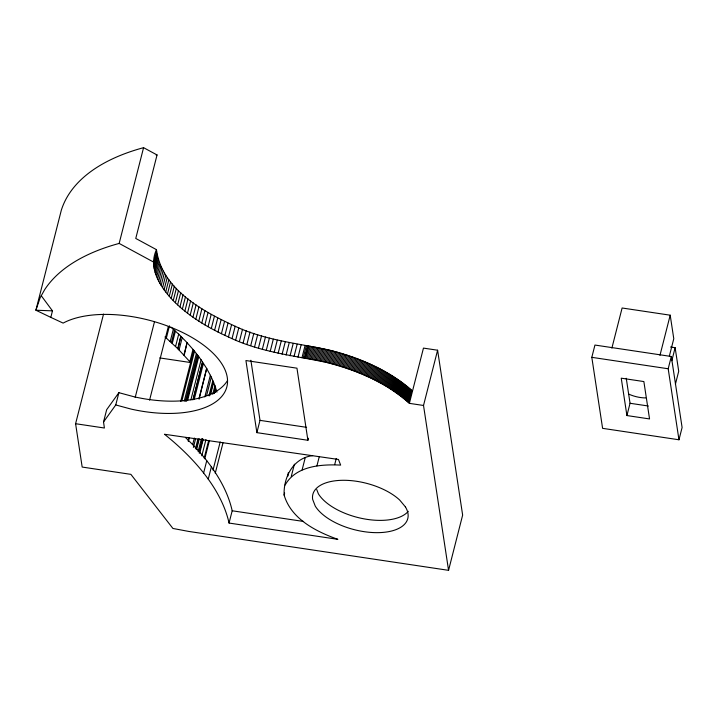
<?xml version="1.0" encoding="UTF-8"?>
<svg xmlns="http://www.w3.org/2000/svg" width="718" height="718" viewBox="0 0 718 718"><rect width="100%" height="100%" fill="white"/><g stroke="black" fill="none" stroke-linecap="round" stroke-linejoin="round"><path stroke-width="1.08" d="M285.127 485.027C295.825 465.946 321.045 464.115 340.646 465.102L338.465 459.466L164.476 434.255A290.359 142.101 14.3 0 1 203.311 472.588L204.594 474.221A290.359 142.101 14.3 0 1 229.051 523.054L337.855 539.335C315.992 531.535 291.131 518.979 284.113 495.07C283.422 477.039 293.258 458.021 312.644 455.634M287.918 476.097L288.259 472.749M103.536 314.089L75.596 423.71L104.397 428.018L103.536 421.969L115.76 404.952L131.044 409.08A92.613 45.324 14.3 0 0 218.73 359.512A92.613 45.324 14.3 0 0 63.13 323.1L50.834 317.383L52.459 310.849L41.258 295.735M50.834 317.383L35.9 310.221L40.163 297.701L44.597 289.776A263.174 128.791 14.3 0 1 119.161 243.429L143.573 147.666L157.045 154.953L135.765 238.448L156.461 249.658C161.819 289.237 202.359 311.136 235.181 326.259C265.355 340.538 298.715 343.312 330.845 350.447C360.4 358.102 389.596 370.461 412.509 391.077M103.536 421.969L106.668 409.691L118.883 392.674L134.176 396.803A92.613 45.324 14.3 0 0 227.444 380.585M115.76 404.952L118.883 392.674M75.596 423.71L82.175 467.059L130.882 474.356L172.921 528.457L188.681 531.419L448.562 570.334L423.521 405.473L409.377 403.354C386.122 382.452 356.451 370.021 326.43 362.411C293.393 355.455 259.234 352.035 228.45 336.975C208.283 327.929 188.843 316.441 173.226 300.627C160.635 287.514 147.764 268.361 156.461 249.658M153.464 264L156.596 251.722M153.715 266.091L156.847 253.813M154.083 268.191L157.215 255.913M154.567 270.318L157.7 258.04M155.169 272.445L158.301 260.167M155.887 274.599L159.01 262.321M156.712 276.753L159.845 264.475M157.664 278.925L160.796 266.647M158.723 281.097L161.855 268.819M159.899 283.269L163.031 270.991M161.191 285.45L164.314 273.172M162.582 287.631L165.714 275.353M135.199 397.422L154.505 321.682M164.09 289.812L167.222 277.534M165.705 291.993L168.838 279.706M167.429 294.156L170.561 281.878M169.26 296.328L172.392 284.05M171.189 298.482L174.321 286.204M173.226 300.627L176.359 288.349M149.577 400.141L168.335 326.564M159.692 357.914L190.611 362.545L178.028 348.903L166.352 338.106L169.475 325.819M175.363 302.763L178.495 290.485M177.597 304.881L180.73 292.603M170.193 341.571L173.325 329.293L171.019 327.211M179.931 306.981L183.054 294.703M171.378 342.612L174.51 330.334L173.325 329.293M172.266 343.446L175.398 331.169L174.51 330.334M182.354 309.063L185.486 296.785M175.578 346.435L178.701 334.157L175.398 331.169M184.867 311.127L187.999 298.85M177.714 348.607L180.846 336.329L178.701 334.157M178.028 348.903L180.846 336.329M187.479 313.174L190.611 300.896M179.06 349.962L182.184 337.684L181.16 336.625M190.171 315.193L193.304 302.915M192.954 317.185L196.086 304.908M183.943 354.898L187.075 342.621L182.184 337.684M184.194 355.266L187.075 342.621M195.817 319.151L198.949 306.873M198.76 321.09L201.893 308.812M189.857 361.675L192.989 349.397L187.326 342.989M180.721 401.344L193.743 350.267M181.86 400.949L194.542 351.183L192.989 349.397M201.785 323.001L204.917 310.723M184.23 401.183L196.364 353.579M185.415 401.299L197.27 354.773L194.542 351.183M204.881 324.877L208.014 312.599M186.545 401.29L198.132 355.85L197.27 354.773M187.712 399.989L198.742 356.711L198.132 355.85M208.058 326.717L211.182 314.439M190.889 399.836L201.094 359.808L198.742 356.711M192.873 399.881L202.53 362.016L201.094 359.808M193.366 399.109L202.53 362.016M211.298 328.521L214.422 316.243M194.318 399.1L203.418 363.398L202.745 362.321M214.601 330.298L217.733 318.02M188.215 440.933L189.04 437.693M198.967 398.741L206.685 368.451L203.418 363.398M188.34 441.292L189.166 438.052M199.101 399.1L206.685 368.451M217.976 332.021L221.108 319.743M192.693 444.523L194.345 438.025M204.827 396.91L210.347 375.272L206.82 368.801M221.413 333.717L224.537 321.44M193.384 447.404L195.592 438.743M206.622 395.465L211.307 377.076L210.347 375.272M195.44 448.813L197.926 439.075M208.956 395.797L212.815 380.648L211.307 377.076M224.905 335.369L228.028 323.091M196.211 448.804L198.698 439.066M209.728 395.789L213.309 381.725L212.815 380.648M196.535 449.656L199.29 438.833M210.598 394.478L213.632 382.577L213.309 381.725M198.105 451.649L201.417 438.662M212.725 394.308L214.924 385.647L213.632 382.577M228.45 336.975L231.582 324.698M199.326 451.658L202.638 438.671M214.215 393.231L215.597 387.819L214.924 385.647M199.164 453.04L202.745 438.976M214.332 393.536L215.597 387.819M199.739 453.013L203.05 440.035M215.185 392.423L215.714 388.124M201.821 455.804L205.958 439.578M232.049 338.537L235.181 326.259M204.172 458.093L208.588 440.789M204.783 458.757L209.468 440.367M235.692 340.054L238.825 327.776M203.625 472.982L206.748 460.705M239.39 341.526L242.522 329.248M208.247 479.13L211.379 466.853M243.124 342.944L246.256 330.666M213.022 470.084L220.193 441.956M246.902 344.317L250.035 332.039M215.256 473.234L222.975 442.943M250.717 345.636L253.84 333.358M254.558 346.911L257.681 334.624M258.426 348.122L261.558 335.844M262.33 349.289L265.454 337.002M266.252 350.393L269.376 338.115M270.192 351.443L273.316 339.165M229.051 523.054L232.183 510.776A290.359 142.101 14.3 0 0 207.717 461.943L206.443 460.31A290.359 142.101 14.3 0 0 185.639 437.684M274.141 352.439L277.274 340.161M308.426 438.231L307.905 440.278L256.873 432.64L259.997 420.362L250.878 360.274M278.108 353.373L281.241 341.095M282.093 354.252L285.217 341.974M286.069 355.069L289.201 342.791M290.054 355.823L293.186 343.545M294.03 356.523L297.162 344.245M298.006 357.16L301.138 344.882M301.973 357.735L305.105 345.457M303.256 357.914L306.389 345.636M304.549 358.094L307.672 345.816M304.926 358.138L308.049 345.861M305.931 358.246L309.063 345.968M307.116 358.497L310.248 346.22M308.408 358.704L311.531 346.426M309.691 358.919L312.824 346.641M310.984 359.144L314.116 346.866M312.267 359.377L315.399 347.099M313.56 359.619L316.692 347.341M314.852 359.862L317.984 347.584M316.144 360.113L319.268 347.835M317.428 360.373L320.56 348.095M284.113 495.07L284.633 493.024M318.72 360.642L321.844 348.365M320.004 360.921L323.136 348.643M291.266 476.456L294.398 464.178M321.296 361.208L324.419 348.93M322.579 361.495L325.712 349.217M323.863 361.791L326.995 349.513M325.155 362.096L328.279 349.819M326.43 362.411L329.562 350.133M327.713 362.725L330.845 350.447M328.997 363.048L332.129 350.77M302.107 469.931L305.24 457.653M330.271 363.38L333.403 351.102M331.545 363.721L334.678 351.443M332.82 364.071L335.952 351.793M334.094 364.421L337.227 352.143M335.369 364.78L338.492 352.502M336.634 365.148L339.758 352.87M337.891 365.516L341.023 353.238M339.156 365.902L342.289 353.624M340.413 366.288L343.545 354.01M341.669 366.674L344.802 354.396M316.916 465.892L319.268 456.684M342.917 367.077L346.049 354.8M344.164 367.481L347.297 355.204M345.412 367.894L348.544 355.616M346.65 368.316L349.783 356.038M347.889 368.738L351.021 356.46M349.119 369.169L352.251 356.891M350.348 369.608L353.48 357.331M351.569 370.048L354.701 357.77M352.789 370.497L355.922 358.219M354.001 370.955L357.133 358.677M355.213 371.412L358.345 359.135M356.415 371.879L359.547 359.601M357.618 372.355L360.741 360.077M334.687 464.618L336.257 458.479M358.812 372.83L361.935 360.553M359.996 373.315L363.129 361.037M361.181 373.809L364.304 361.531M362.357 374.302L365.48 362.025M363.523 374.805L366.656 362.527M364.69 375.308L367.822 363.03M365.848 375.819L368.98 363.541M366.997 376.34L370.129 364.062M368.146 376.86L371.278 364.582M369.285 377.39L372.409 365.112M370.416 377.928L373.548 365.641M371.538 378.467L374.67 366.18M372.66 379.005L375.783 366.727M373.764 379.553L376.896 367.275M374.868 380.109L378 367.831M375.972 380.666L379.095 368.388M377.058 381.231L380.181 368.953M378.135 381.796L381.267 369.519M379.212 382.371L382.335 370.093M380.271 382.945L383.403 370.667M381.33 383.529L384.462 371.251M382.38 384.112L385.503 371.834M383.421 384.704L386.544 372.427M384.453 385.297L387.576 373.019M385.467 385.898L388.6 373.62M386.481 386.499L389.614 374.222M387.487 387.101L390.619 374.823M388.483 387.711L391.615 375.433M389.47 388.33L392.602 376.053M390.448 388.95L393.581 376.672M391.418 389.569L394.55 377.291M392.378 390.197L395.51 377.919M393.329 390.825L396.453 378.548M394.263 391.454L397.395 379.176M395.196 392.091L398.328 379.813M396.112 392.737L399.244 380.45M397.027 393.374L400.15 381.096M397.925 394.02L401.048 381.743M398.813 394.667L401.936 382.389M399.693 395.322L402.816 383.044M400.554 395.977L403.687 383.699M401.416 396.632L404.539 384.354M402.259 397.296L405.392 385.019M403.094 397.96L406.226 385.683M403.92 398.625L407.052 386.347M404.737 399.298L407.86 387.02M405.535 399.971L408.668 387.693M406.325 400.644L409.457 388.366M407.106 401.317L410.238 389.039M407.878 401.999L411.001 389.712M408.632 402.672L411.764 390.395M409.377 403.354L423.458 348.104L437.603 350.222L462.643 515.084L448.562 570.334M423.521 405.473L437.603 350.222M591.811 357.331L594.944 345.053L671.312 356.487L682.1 427.497L678.968 439.775L602.599 428.341L591.811 357.331L668.189 368.765L678.968 439.775M611.88 348.14L622.111 307.995L670.199 315.193L673.78 338.734L669.347 356.092M626.913 415.551L621.241 378.18L643.866 381.563L649.548 418.935L626.913 415.551L630.045 403.274L626.249 378.269M659.968 355.338L670.199 315.193M668.189 368.765L671.312 356.487M671.824 360.723L675.135 347.7L670.531 347.018M675.396 384.274L678.716 371.251L675.135 347.7M156.183 155.16L157.045 154.953M52.459 310.849L35.9 310.221L61.317 210.221A263.174 128.791 14.3 0 1 143.573 147.666M630.045 403.274L648.363 406.011M259.997 420.362L306.595 427.336M232.183 510.776L303.615 521.465M628.645 394.065L629.39 394.397A21.791 10.662 14.3 0 0 645.653 397.934M119.161 243.429L153.338 261.935M164.952 336.966L166.352 338.106M316.737 489.559L318.388 493.822A48.977 23.972 14.3 0 0 363.102 518.674A48.977 23.972 14.3 0 0 408.273 511.315M216.01 389.183L216.926 392.154M307.905 440.278L296.956 368.181L245.924 360.544L256.873 432.64M405.383 506.845L399.693 500.051A48.977 23.972 14.3 0 0 344.281 480.288A48.977 23.972 14.3 0 0 312.644 499.333L315.256 506.1A48.977 23.972 14.3 0 0 376.358 532.657A48.977 23.972 14.3 0 0 405.383 506.845"/></g></svg>
